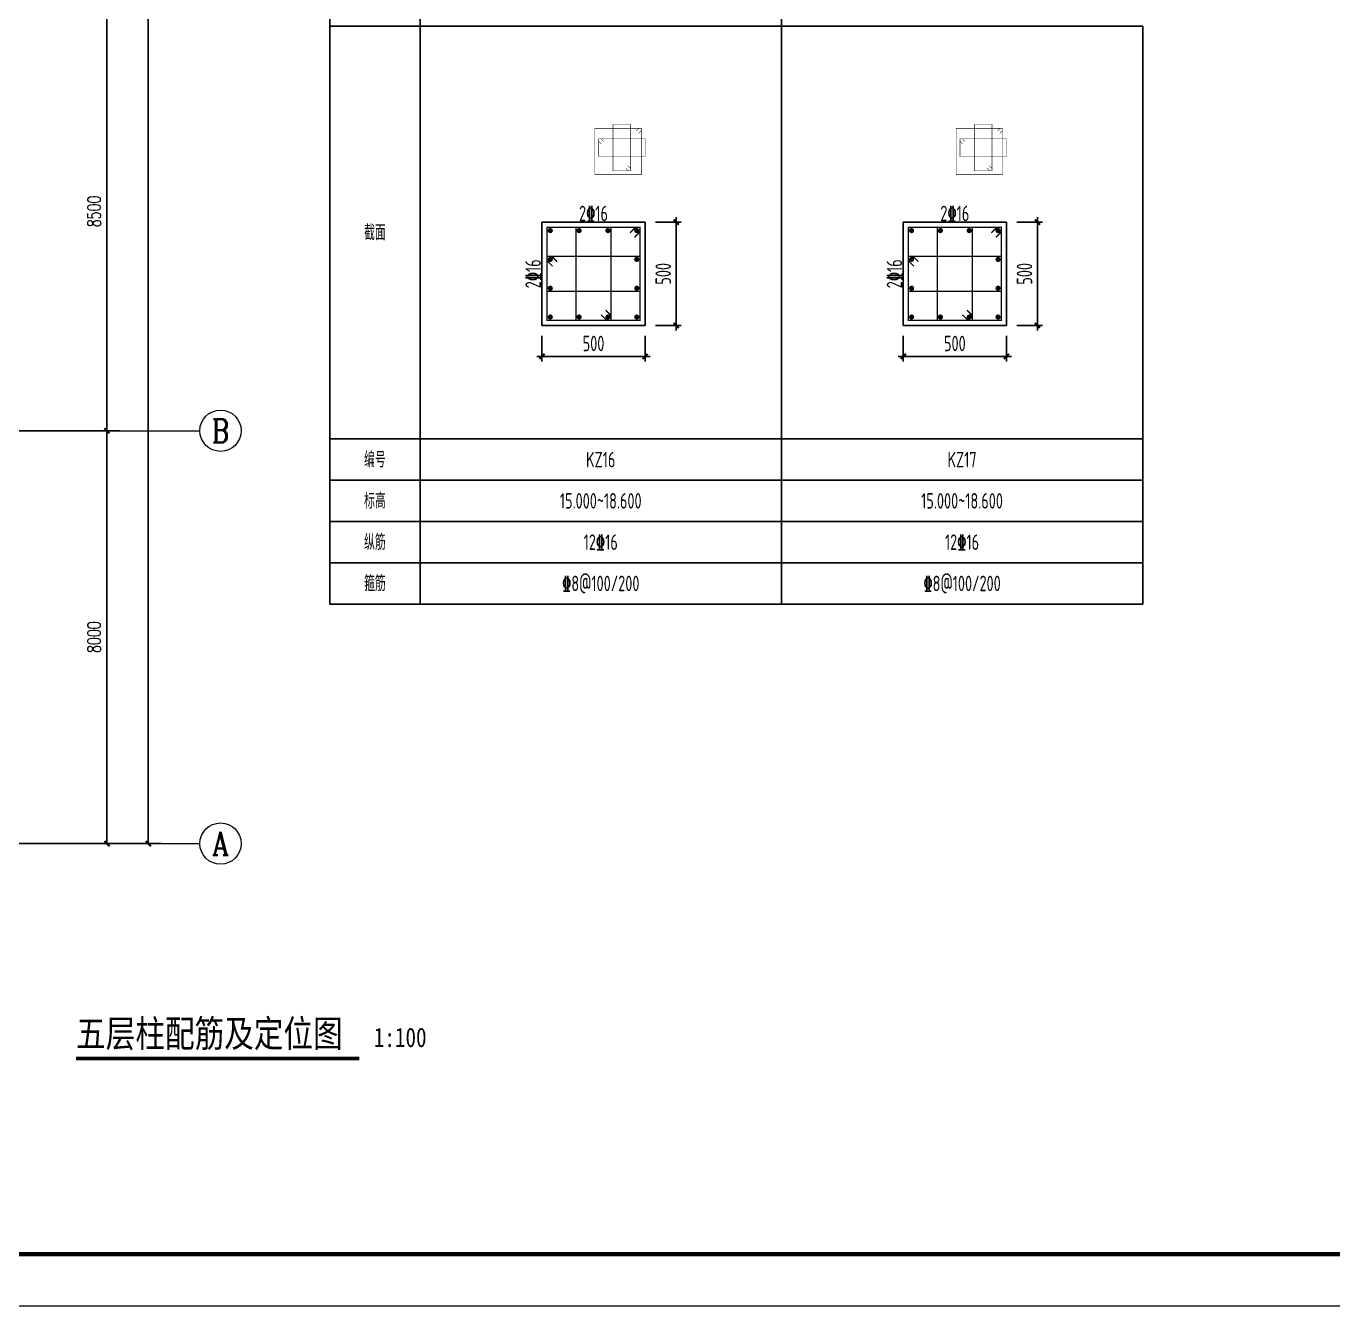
# Model space of a CAD drawing. Extents: x 3968514 to 5230306, y -516551 to -228246.
# Drawn here: x 4978989 to 5004305, y -359553 to -334753 of the extents above; entities that cross this region are included whole.
import ezdxf
from ezdxf.enums import TextEntityAlignment as Align

# ---------------------------------------------------------------- set-up
doc = ezdxf.new("R2010")
doc.units = 0
doc.header["$LTSCALE"] = 1000
doc.header["$MEASUREMENT"] = 0
for name, color, linetype, lineweight in [('AXIS', 3, 'Continuous', 15), ('AXIS_TEXT', 7, 'Continuous', 15), ('COLU-DE', 7, 'Continuous', 25), ('COLU-DE-DIM', 3, 'Continuous', 25), ('COLU-YW', 7, 'Continuous', 25), ('FRAME', 3, 'Continuous', 18), ('REIN-D', 6, 'Continuous', 50), ('REIN-L', 1, 'Continuous', 50), ('TAB', 144, 'Continuous', 25), ('TAB-TEXT', 7, 'Continuous', 25)]:
    doc.layers.add(name, color=color, linetype=linetype, lineweight=lineweight)
doc.layers.add('DIM_SYMB', color=3, linetype='Continuous')
doc.layers.add('PUB_TEXT', color=7, linetype='Continuous')
doc.styles.add('-黑体', font='simhei.ttf', dxfattribs={"width": 0.8})
doc.styles.add('_TCH_AXIS', font='COMPLEX', dxfattribs={"bigfont": 'GBCBIG'})
doc.styles.add('_TCH_DIM_T3', font='SIMPLEX.shx', dxfattribs={"width": 0.7, "bigfont": 'GBCBIG.shx'})
doc.styles.add('COMPLEX', font='COMPLEX')
doc.styles.add('FromPkpm', font='Tssdeng.shx', dxfattribs={"width": 0.7, "bigfont": 'hztxt.shx'})
doc.dimstyles.new('_TCH_ARCH&&100', dxfattribs={"dimtxt": 255, "dimasz": 100, "dimexe": 250, "dimexo": 300, "dimgap": 122.5, "dimtad": 1, "dimdec": 0, "dimzin": 0, "dimdsep": 46, "dimtxsty": '_TCH_DIM_T3', "dimblk": 'ARCHTICK', "dimcen": 0.09, "dimclrt": 7, "dimazin": 2, "dimtfac": 1, "dimtdec": 0, "dimtix": 1, "dimtmove": 2, "dimatfit": 3, "dimfxl": 150, "dimtolj": 1, "dimtzin": 0, "dimarcsym": 0})
doc.dimstyles.new('Pkpm_1', dxfattribs={"dimtxt": 250, "dimasz": 100, "dimexe": 100, "dimexo": 0.0625, "dimgap": 100, "dimtad": 1, "dimdec": 0, "dimrnd": 1, "dimzin": 0, "dimdsep": 46, "dimtxsty": 'FromPkpm', "dimblk1": 'ARCHTICK', "dimblk2": 'ARCHTICK', "dimsah": 1, "dimcen": 0.09, "dimdle": 100, "dimadec": 0, "dimazin": 0, "dimtfac": 1, "dimtdec": 0, "dimtix": 1, "dimtmove": 2, "dimatfit": 1, "dimfxl": 1, "dimtolj": 1, "dimtzin": 0, "dimarcsym": 0})

# ---------------------------------------------------------------- blocks, each defined once
blk = doc.blocks.new('A$C0B803521')
at = {"layer": 'FRAME', "lineweight": 140}
blk.add_line((-97543, 35252), (-16943, 35252), dxfattribs=at)
at = {"layer": 'FRAME', "lineweight": 18}
blk.add_line((-100043, 34252), (-15943, 34252), dxfattribs=at)
blk = doc.blocks.new('_ArchTick')
at = {"color": 0, "linetype": 'ByBlock', "const_width": 0.4}
blk.add_lwpolyline([(-0.5, -0.5), (0.5, 0.5)], dxfattribs=at)
blk = doc.blocks.new('*D679')
at = {"layer": 'COLU-DE-DIM', "color": 0, "lineweight": -2, "transparency": 16777216}
for p, q in [((4988981, -340753), (4988981, -341253)), ((4990981, -340753), (4990981, -341253)), ((4988881, -341153), (4991081, -341153))]:
    blk.add_line(p, q, dxfattribs=at)
at = {"layer": 'Defpoints', "color": 0, "transparency": 16777216}
for p in [(4988981, -340553), (4990981, -340553), (4990981, -341153)]:
    blk.add_point(p, dxfattribs=at)
at = {"layer": 'COLU-DE-DIM', "color": 0, "lineweight": -2, "transparency": 16777216, "xscale": 100, "yscale": 100, "zscale": 100, "rotation": 180}
blk.add_blockref('_ArchTick', (4988981, -341153), dxfattribs=at)
at = {"layer": 'COLU-DE-DIM', "color": 0, "lineweight": -2, "transparency": 16777216, "xscale": 100, "yscale": 100, "zscale": 100}
blk.add_blockref('_ArchTick', (4990981, -341153), dxfattribs=at)
at = {"layer": 'COLU-DE-DIM', "color": 7, "transparency": 16777216, "insert": (4989981, -340903), "char_height": 300, "attachment_point": 5, "style": 'FromPkpm'}
blk.add_mtext('\\A1;500', dxfattribs=at)
blk = doc.blocks.new('*D678')
at = {"layer": 'COLU-DE-DIM', "color": 0, "lineweight": -2, "transparency": 16777216}
for p, q in [((4991581, -340653), (4991581, -338453)), ((4991181, -338553), (4991681, -338553)), ((4991181, -340553), (4991681, -340553))]:
    blk.add_line(p, q, dxfattribs=at)
at = {"layer": 'Defpoints', "color": 0, "transparency": 16777216}
for p in [(4990981, -338553), (4991581, -338553), (4990981, -340553)]:
    blk.add_point(p, dxfattribs=at)
at = {"layer": 'COLU-DE-DIM', "color": 0, "lineweight": -2, "transparency": 16777216, "xscale": 100, "yscale": 100, "zscale": 100}
for p, rotation in [((4991581, -338553), 90), ((4991581, -340553), 270)]:
    blk.add_blockref('_ArchTick', p, dxfattribs=dict(at, rotation=rotation))
at = {"layer": 'COLU-DE-DIM', "color": 7, "transparency": 16777216, "insert": (4991331, -339553), "char_height": 300, "attachment_point": 5, "rotation": 90, "style": 'FromPkpm'}
blk.add_mtext('\\A1;500', dxfattribs=at)
blk = doc.blocks.new('*D671')
at = {"layer": 'COLU-DE-DIM', "color": 0, "lineweight": -2, "transparency": 16777216}
for p, q in [((4995981, -340753), (4995981, -341253)), ((4997981, -340753), (4997981, -341253)), ((4995881, -341153), (4998081, -341153))]:
    blk.add_line(p, q, dxfattribs=at)
at = {"layer": 'Defpoints', "color": 0, "transparency": 16777216}
for p in [(4995981, -340553), (4997981, -340553), (4997981, -341153)]:
    blk.add_point(p, dxfattribs=at)
at = {"layer": 'COLU-DE-DIM', "color": 0, "lineweight": -2, "transparency": 16777216, "xscale": 100, "yscale": 100, "zscale": 100, "rotation": 180}
blk.add_blockref('_ArchTick', (4995981, -341153), dxfattribs=at)
at = {"layer": 'COLU-DE-DIM', "color": 0, "lineweight": -2, "transparency": 16777216, "xscale": 100, "yscale": 100, "zscale": 100}
blk.add_blockref('_ArchTick', (4997981, -341153), dxfattribs=at)
at = {"layer": 'COLU-DE-DIM', "color": 7, "transparency": 16777216, "insert": (4996981, -340903), "char_height": 300, "attachment_point": 5, "style": 'FromPkpm'}
blk.add_mtext('\\A1;500', dxfattribs=at)
blk = doc.blocks.new('*D670')
at = {"layer": 'COLU-DE-DIM', "color": 0, "lineweight": -2, "transparency": 16777216}
for p, q in [((4998581, -340653), (4998581, -338453)), ((4998181, -338553), (4998681, -338553)), ((4998181, -340553), (4998681, -340553))]:
    blk.add_line(p, q, dxfattribs=at)
at = {"layer": 'Defpoints', "color": 0, "transparency": 16777216}
for p in [(4997981, -338553), (4998581, -338553), (4997981, -340553)]:
    blk.add_point(p, dxfattribs=at)
at = {"layer": 'COLU-DE-DIM', "color": 0, "lineweight": -2, "transparency": 16777216, "xscale": 100, "yscale": 100, "zscale": 100}
for p, rotation in [((4998581, -338553), 90), ((4998581, -340553), 270)]:
    blk.add_blockref('_ArchTick', p, dxfattribs=dict(at, rotation=rotation))
at = {"layer": 'COLU-DE-DIM', "color": 7, "transparency": 16777216, "insert": (4998331, -339553), "char_height": 300, "attachment_point": 5, "rotation": 90, "style": 'FromPkpm'}
blk.add_mtext('\\A1;500', dxfattribs=at)
blk = doc.blocks.new('_AXISO')
blk.add_circle((0, 0), 0.5)
at = {"layer": 'AXIS_TEXT', "style": 'COMPLEX', "width": 1.041667}
blk.add_attdef('A', text='', height=0.56, dxfattribs=at).set_placement((-0.25, -0.28), (0.25, -0.28), align=Align.FIT)
blk = doc.blocks.new('*D1347')
at = {"layer": 'AXIS', "color": 0, "lineweight": -2, "transparency": 16777216}
for p, q in [((19300, 0), (22550, 0)), ((22300, -42000), (22300, 0)), ((19300, -42000), (22550, -42000))]:
    blk.add_line(p, q, dxfattribs=at)
at = {"layer": 'Defpoints', "color": 0, "transparency": 16777216}
for p in [(19000, 0), (22300, 0), (19000, -42000)]:
    blk.add_point(p, dxfattribs=at)
at = {"layer": 'AXIS', "color": 0, "lineweight": -2, "transparency": 16777216, "xscale": 100, "yscale": 100, "zscale": 100}
for p, rotation in [((22300, 0), 90), ((22300, -42000), 270)]:
    blk.add_blockref('_ArchTick', p, dxfattribs=dict(at, rotation=rotation))
at = {"layer": 'AXIS', "color": 7, "transparency": 16777216, "insert": (22050, -21000), "char_height": 255, "attachment_point": 5, "rotation": 90, "style": '_TCH_DIM_T3'}
blk.add_mtext('\\A1;42000', dxfattribs=at)
blk = doc.blocks.new('*D1348')
at = {"layer": 'AXIS', "color": 0, "lineweight": -2, "transparency": 16777216}
for p, q in [((19300, -34000), (21750, -34000)), ((21500, -42000), (21500, -34000)), ((19300, -42000), (21750, -42000))]:
    blk.add_line(p, q, dxfattribs=at)
at = {"layer": 'Defpoints', "color": 0, "transparency": 16777216}
for p in [(19000, -34000), (21500, -34000), (19000, -42000)]:
    blk.add_point(p, dxfattribs=at)
at = {"layer": 'AXIS', "color": 0, "lineweight": -2, "transparency": 16777216, "xscale": 100, "yscale": 100, "zscale": 100}
for p, rotation in [((21500, -34000), 90), ((21500, -42000), 270)]:
    blk.add_blockref('_ArchTick', p, dxfattribs=dict(at, rotation=rotation))
at = {"layer": 'AXIS', "color": 7, "transparency": 16777216, "insert": (21250, -38000), "char_height": 255, "attachment_point": 5, "rotation": 90, "style": '_TCH_DIM_T3'}
blk.add_mtext('\\A1;8000', dxfattribs=at)
blk = doc.blocks.new('*D1349')
at = {"layer": 'AXIS', "color": 0, "lineweight": -2, "transparency": 16777216}
for p, q in [((19300, -25500), (21750, -25500)), ((21500, -34000), (21500, -25500)), ((19300, -34000), (21750, -34000))]:
    blk.add_line(p, q, dxfattribs=at)
at = {"layer": 'Defpoints', "color": 0, "transparency": 16777216}
for p in [(19000, -25500), (21500, -25500), (19000, -34000)]:
    blk.add_point(p, dxfattribs=at)
at = {"layer": 'AXIS', "color": 0, "lineweight": -2, "transparency": 16777216, "xscale": 100, "yscale": 100, "zscale": 100}
for p, rotation in [((21500, -25500), 90), ((21500, -34000), 270)]:
    blk.add_blockref('_ArchTick', p, dxfattribs=dict(at, rotation=rotation))
at = {"layer": 'AXIS', "color": 7, "transparency": 16777216, "insert": (21250, -29750), "char_height": 255, "attachment_point": 5, "rotation": 90, "style": '_TCH_DIM_T3'}
blk.add_mtext('\\A1;8500', dxfattribs=at)
blk = doc.blocks.new('A$Cbcbeac01')
at = {"layer": 'AXIS'}
for p, q in [((19300, -34000), (23300, -34000)), ((19300, -42000), (23300, -42000))]:
    blk.add_line(p, q, dxfattribs=at)
ref = blk.add_blockref('_AXISO', (23700, -34000), dxfattribs=dict(at, xscale=800, yscale=800, zscale=800))
ref.add_attrib('A', 'B', dxfattribs={"layer": 'AXIS_TEXT', "height": 448.3, "style": '_TCH_AXIS', "width": 0.924665}).set_placement((23532.2, -34224.2), (23867.8, -34224.2), align=Align.FIT)
ref = blk.add_blockref('_AXISO', (23700, -42000), dxfattribs=dict(at, xscale=800, yscale=800, zscale=800))
ref.add_attrib('A', 'A', dxfattribs={"layer": 'AXIS_TEXT', "height": 450.2, "style": '_TCH_AXIS', "width": 0.863198}).set_placement((23533.5, -42225.1), (23866.5, -42225.1), align=Align.FIT)
for p1, p2, distance, picture, middle in [((19000, -42000), (19000, 0), -3300, '*D1347', (22050, -21000)), ((19000, -34000), (19000, -25500), -2500, '*D1349', (21250, -29750)), ((19000, -42000), (19000, -34000), -2500, '*D1348', (21250, -38000))]:
    dim = blk.add_aligned_dim(p1=p1, p2=p2, distance=distance, dimstyle='_TCH_ARCH&&100', dxfattribs=at)
    dim.commit()
    dim.dimension.update_dxf_attribs({"geometry": picture, "text_midpoint": middle})

msp = doc.modelspace()

# ---------------------------------------------------------------- linework, layer by layer
at = {"layer": 'COLU-DE'}
for points in [[(4988980.72951, -340553.30253), (4990980.72951, -340553.30253), (4990980.72951, -338553.30253), (4988980.72951, -338553.30253)], [(4995980.72951, -340553.30253), (4997980.72951, -340553.30253), (4997980.72951, -338553.30253), (4995980.72951, -338553.30253)]]:
    msp.add_lwpolyline(points, close=True, dxfattribs=at)
at = {"layer": 'DIM_SYMB', "const_width": 70}
msp.add_lwpolyline([(4979957.63719, -354760.37876), (4985444.81019, -354760.37876)], dxfattribs=at)
at = {"layer": 'REIN-D', "const_width": 50}
for points in [[(4989168.22951, -338715.80253, 1), (4989118.22951, -338715.80253, 1)], [(4989726.56349, -338715.80253, 1), (4989676.56349, -338715.80253, 1)], [(4990284.89552, -338715.80253, 1), (4990234.89552, -338715.80253, 1)], [(4990843.22951, -338715.80253, 1), (4990793.22951, -338715.80253, 1)], [(4996168.22951, -338715.80253, 1), (4996118.22951, -338715.80253, 1)], [(4996726.56349, -338715.80253, 1), (4996676.56349, -338715.80253, 1)], [(4997284.89552, -338715.80253, 1), (4997234.89552, -338715.80253, 1)], [(4997843.22951, -338715.80253, 1), (4997793.22951, -338715.80253, 1)], [(4989168.22951, -339274.13652, 1), (4989118.22951, -339274.13652, 1)], [(4990843.22951, -339274.13652, 1), (4990793.22951, -339274.13652, 1)], [(4996168.22951, -339274.13652, 1), (4996118.22951, -339274.13652, 1)], [(4997843.22951, -339274.13652, 1), (4997793.22951, -339274.13652, 1)], [(4989168.22951, -339832.46855, 1), (4989118.22951, -339832.46855, 1)], [(4990843.22951, -339832.46855, 1), (4990793.22951, -339832.46855, 1)], [(4996168.22951, -339832.46855, 1), (4996118.22951, -339832.46855, 1)], [(4997843.22951, -339832.46855, 1), (4997793.22951, -339832.46855, 1)], [(4989168.22951, -340390.80253, 1), (4989118.22951, -340390.80253, 1)], [(4989726.56349, -340390.80253, 1), (4989676.56349, -340390.80253, 1)], [(4990284.89552, -340390.80253, 1), (4990234.89552, -340390.80253, 1)], [(4990843.22951, -340390.80253, 1), (4990793.22951, -340390.80253, 1)], [(4996168.22951, -340390.80253, 1), (4996118.22951, -340390.80253, 1)], [(4996726.56349, -340390.80253, 1), (4996676.56349, -340390.80253, 1)], [(4997284.89552, -340390.80253, 1), (4997234.89552, -340390.80253, 1)], [(4997843.22951, -340390.80253, 1), (4997793.22951, -340390.80253, 1)]]:
    msp.add_lwpolyline(points, format="xyb", close=True, dxfattribs=at)
at = {"layer": 'REIN-L', "color": 6}
for points, const_width in [([(4990604.37795, -337505.31034), (4990657.36818, -337558.30253), (4990701.56349, -337558.30253), (4990701.56349, -336658.30253), (4990359.89552, -336658.30253), (4990359.89552, -337558.30253), (4990701.56349, -337558.30253), (4990701.56349, -337514.10917), (4990648.57131, -337461.11699)], 10), ([(4997604.37795, -337505.31034), (4997657.36818, -337558.30253), (4997701.56349, -337558.30253), (4997701.56349, -336658.30253), (4997359.89552, -336658.30253), (4997359.89552, -337558.30253), (4997701.56349, -337558.30253), (4997701.56349, -337514.10917), (4997648.57131, -337461.11699)], 10), ([(4990177.91506, -336990.46074), (4990124.92287, -336937.46855), (4990080.72951, -336937.46855), (4990080.72951, -337279.13652), (4990980.72951, -337279.13652), (4990980.72951, -336937.46855), (4990080.72951, -336937.46855), (4990080.72951, -336981.66386), (4990133.7217, -337034.65409)], 10), ([(4997177.91506, -336990.46074), (4997124.92287, -336937.46855), (4997080.72951, -336937.46855), (4997080.72951, -337279.13652), (4997980.72951, -337279.13652), (4997980.72951, -336937.46855), (4997080.72951, -336937.46855), (4997080.72951, -336981.66386), (4997133.7217, -337034.65409)], 10), ([(4990128.02443, -340347.32011), (4990234.00685, -340453.30253), (4990322.39552, -340453.30253), (4990322.39552, -338653.30253), (4989639.06349, -338653.30253), (4989639.06349, -340453.30253), (4990322.39552, -340453.30253), (4990322.39552, -340364.91386), (4990216.4131, -340258.93144)], 25), ([(4997128.02443, -340347.32011), (4997234.00685, -340453.30253), (4997322.39552, -340453.30253), (4997322.39552, -338653.30253), (4996639.06349, -338653.30253), (4996639.06349, -340453.30253), (4997322.39552, -340453.30253), (4997322.39552, -340364.91386), (4997216.4131, -340258.93144)], 25), ([(4989275.1006, -339317.61894), (4989169.11818, -339211.63652), (4989080.72951, -339211.63652), (4989080.72951, -339894.96855), (4990880.72951, -339894.96855), (4990880.72951, -339211.63652), (4989080.72951, -339211.63652), (4989080.72951, -339300.02519), (4989186.71193, -339406.00761)], 25), ([(4996275.1006, -339317.61894), (4996169.11818, -339211.63652), (4996080.72951, -339211.63652), (4996080.72951, -339894.96855), (4997880.72951, -339894.96855), (4997880.72951, -339211.63652), (4996080.72951, -339211.63652), (4996080.72951, -339300.02519), (4996186.71193, -339406.00761)], 25)]:
    msp.add_lwpolyline(points, dxfattribs=dict(at, const_width=const_width))
at = {"layer": 'REIN-L'}
for points, const_width in [([(4990852.73732, -336830.48808), (4990905.72951, -336777.49589), (4990905.72951, -336733.30253), (4990005.72951, -336733.30253), (4990005.72951, -337633.30253), (4990905.72951, -337633.30253), (4990905.72951, -336733.30253), (4990861.53615, -336733.30253), (4990808.54396, -336786.29472)], 10), ([(4997852.73732, -336830.48808), (4997905.72951, -336777.49589), (4997905.72951, -336733.30253), (4997005.72951, -336733.30253), (4997005.72951, -337633.30253), (4997905.72951, -337633.30253), (4997905.72951, -336733.30253), (4997861.53615, -336733.30253), (4997808.54396, -336786.29472)], 10), ([(4990774.74709, -338847.67363), (4990880.72951, -338741.6912), (4990880.72951, -338653.30253), (4989080.72951, -338653.30253), (4989080.72951, -340453.30253), (4990880.72951, -340453.30253), (4990880.72951, -338653.30253), (4990792.34084, -338653.30253), (4990686.35842, -338759.28495)], 25), ([(4997774.74709, -338847.67363), (4997880.72951, -338741.6912), (4997880.72951, -338653.30253), (4996080.72951, -338653.30253), (4996080.72951, -340453.30253), (4997880.72951, -340453.30253), (4997880.72951, -338653.30253), (4997792.34084, -338653.30253), (4997686.35842, -338759.28495)], 25)]:
    msp.add_lwpolyline(points, dxfattribs=dict(at, const_width=const_width))
at = {"layer": 'TAB'}
for p, q in [((4984870.72951, -342753.30351), (4986620.72951, -342753.30351)), ((4986620.72951, -342753.30253), (4993620.72951, -342753.30253)), ((4993620.72951, -342753.30253), (5000620.72951, -342753.30253)), ((4984870.72951, -343553.30351), (4986620.72951, -343553.30351)), ((4986620.72951, -343553.30253), (4993620.72951, -343553.30253)), ((4993620.72951, -343553.30253), (5000620.72951, -343553.30253)), ((4984870.72951, -344353.30351), (4986620.72951, -344353.30351)), ((4986620.72951, -344353.30253), (4993620.72951, -344353.30253)), ((4993620.72951, -344353.30253), (5000620.72951, -344353.30253)), ((4984870.72951, -345153.30351), (4986620.72951, -345153.30351)), ((4986620.72951, -345153.30253), (4993620.72951, -345153.30253)), ((4993620.72951, -345153.30253), (5000620.72951, -345153.30253))]:
    msp.add_line(p, q, dxfattribs=at)
for points in [[(4984870.72951, -323553.30351), (4986620.72951, -323553.30351), (4986620.72951, -334753.30351), (4984870.72951, -334753.30351)], [(4993620.72951, -323553.30351), (4986620.72951, -323553.30351), (4986620.72951, -334753.30351), (4993620.72951, -334753.30351)], [(4984870.72951, -334753.30351), (4986620.72951, -334753.30351), (4986620.72951, -345953.30351), (4984870.72951, -345953.30351)], [(4993620.72951, -334753.30351), (4986620.72951, -334753.30351), (4986620.72951, -345953.30253), (4993620.72951, -345953.30253)], [(5000620.72951, -334753.30351), (4993620.72951, -334753.30351), (4993620.72951, -345953.30253), (5000620.72951, -345953.30253)]]:
    msp.add_lwpolyline(points, close=True, dxfattribs=at)

# ---------------------------------------------------------------- block references
for name, p in [('A$C0B803521', (5045563.84944, -393805.3043)), ('A$Cbcbeac01', (4959054.69739, -308594.70505, -0.30417))]:
    msp.add_blockref(name, p)

# ---------------------------------------------------------------- texts
at = {"layer": 'COLU-YW', "style": 'FromPkpm', "width": 0.7}
for p in [(4989980.72951, -338533.30253), (4996980.72951, -338533.30253)]:
    msp.add_text('2%%13216', height=300, dxfattribs=at).set_placement(p, align=Align.CENTER)
for p in [(4988960.72951, -339553.30253), (4995960.72951, -339553.30253)]:
    msp.add_text('2%%13216', height=300, rotation=90, dxfattribs=at).set_placement(p, align=Align.CENTER)
at = {"layer": 'PUB_TEXT', "style": '-黑体', "width": 0.8}
for s, height, p in [('五层柱配筋及定位图', 525.738397, (4979957.63719, -354537.67833)), ('1:100', 375.527426, (4985724.81019, -354537.67833))]:
    msp.add_text(s, height=height, dxfattribs=at).set_placement(p)
at = {"layer": 'TAB-TEXT', "style": 'FromPkpm', "width": 0.7}
for s, p in [('截面', (4985745.72951, -338753.30351)), ('编号', (4985745.72951, -343153.30351)), ('KZ16', (4990120.72951, -343153.30253)), ('KZ17', (4997120.72951, -343153.30253)), ('标高', (4985745.72951, -343953.30351)), ('15.000~18.600', (4990120.72951, -343953.30253)), ('15.000~18.600', (4997120.72951, -343953.30253)), ('纵筋', (4985745.72951, -344753.30351)), ('12%%13216', (4990120.72951, -344753.30253)), ('12%%13216', (4997120.72951, -344753.30253)), ('箍筋', (4985745.72951, -345553.30351)), ('%%1328@100/200', (4990120.72951, -345553.30253)), ('%%1328@100/200', (4997120.72951, -345553.30253))]:
    msp.add_text(s, height=300, dxfattribs=at).set_placement(p, align=Align.MIDDLE_CENTER)

# ---------------------------------------------------------------- dimensions: what is measured, and where the dimension line sits
at = {"layer": 'COLU-DE-DIM'}
for p1, p2, picture, middle in [((4990980.72951, -340553.30253), (4990980.72951, -338553.30253), '*D678', (4991330.72951, -339553.30253)), ((4997980.72951, -340553.30253), (4997980.72951, -338553.30253), '*D670', (4998330.72951, -339553.30253)), ((4988980.72951, -340553.30253), (4990980.72951, -340553.30253), '*D679', (4989980.72951, -340903.30253)), ((4995980.72951, -340553.30253), (4997980.72951, -340553.30253), '*D671', (4996980.72951, -340903.30253))]:
    dim = msp.add_aligned_dim(p1=p1, p2=p2, distance=-600, dimstyle='Pkpm_1', override={"dimscale": 1, "dimtxt": 300, "dimasz": 100, "dimexe": 100, "dimexo": 200, "dimtad": 1, "dimjust": 0, "dimtih": 0, "dimtoh": 0, "dimlfac": 0.25, "dimdle": 100, "dimclrt": 7, "dimtix": 1, "dimtmove": 2, "dimatfit": 3}, dxfattribs=at)
    dim.commit()
    dim.dimension.update_dxf_attribs({"geometry": picture, "text_midpoint": middle})

doc.saveas('drawing.dxf')
